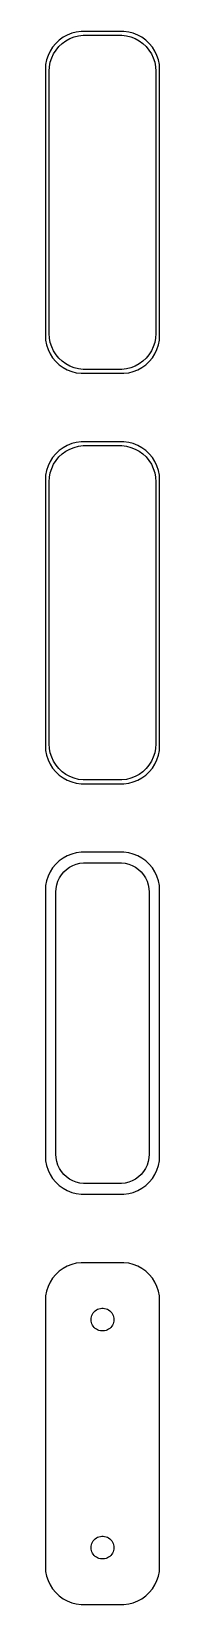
# Model space of a CAD drawing. Header units: metres. Extents: x -8 to 8, y 140 to 346.
import ezdxf

# ---------------------------------------------------------------- set-up
doc = ezdxf.new("R2010")
doc.units = ezdxf.units.M

msp = doc.modelspace()

# ---------------------------------------------------------------- linework, layer by layer
for p, q in [((-5.17912, 345.722), (-5.68712, 345.353)), ((-4.62889, 346.024), (-5.17912, 345.722)), ((-4.04507, 346.255), (-4.62889, 346.024)), ((-4.27245, 345.548), (-3.71782, 345.768)), ((-3.4369, 346.411), (-4.04507, 346.255)), ((-3.71782, 345.768), (-3.14006, 345.916)), ((-2.81395, 346.49), (-3.4369, 346.411)), ((-3.14006, 345.916), (-2.54825, 345.991)), ((2.81395, 346.49), (-2.81395, 346.49)), ((-2.54825, 345.991), (2.54825, 345.991)), ((2.54825, 345.991), (3.14006, 345.916)), ((3.4369, 346.411), (2.81395, 346.49)), ((3.14006, 345.916), (3.71782, 345.768)), ((4.04507, 346.255), (3.4369, 346.411)), ((3.71782, 345.768), (4.27245, 345.548)), ((4.62889, 346.024), (4.04507, 346.255)), ((5.17912, 345.722), (4.62889, 346.024)), ((5.68712, 345.353), (5.17912, 345.722)), ((-6.88153, 343.909), (-7.14888, 343.341)), ((-6.54507, 344.439), (-6.88153, 343.909)), ((-6.14484, 344.923), (-6.54507, 344.439)), ((-6.41245, 343.538), (-6.09282, 344.042)), ((-5.68712, 345.353), (-6.14484, 344.923)), ((-6.09282, 344.042), (-5.7126, 344.502)), ((-5.7126, 344.502), (-5.27776, 344.91)), ((-5.27776, 344.91), (-4.79517, 345.261)), ((-4.79517, 345.261), (-4.27245, 345.548)), ((4.27245, 345.548), (4.79517, 345.261)), ((4.79517, 345.261), (5.27776, 344.91)), ((5.27776, 344.91), (5.7126, 344.502)), ((6.14484, 344.923), (5.68712, 345.353)), ((5.7126, 344.502), (6.09282, 344.042)), ((6.09282, 344.042), (6.41245, 343.538)), ((6.54507, 344.439), (6.14484, 344.923)), ((6.88153, 343.909), (6.54507, 344.439)), ((7.14888, 343.341), (6.88153, 343.909)), ((-7.46057, 342.127), (-7.5, 341.5)), ((-7.34291, 342.743), (-7.46057, 342.127)), ((-7.14888, 343.341), (-7.34291, 342.743)), ((-7, 341.25), (-6.96254, 341.845)), ((-6.96254, 341.845), (-6.85077, 342.431)), ((-6.85077, 342.431), (-6.66643, 342.999)), ((-6.66643, 342.999), (-6.41245, 343.538)), ((6.41245, 343.538), (6.66643, 342.999)), ((6.66643, 342.999), (6.85077, 342.431)), ((6.85077, 342.431), (6.96254, 341.845)), ((6.96254, 341.845), (7, 341.25)), ((7.34291, 342.743), (7.14888, 343.341)), ((7.46057, 342.127), (7.34291, 342.743)), ((7.5, 341.5), (7.46057, 342.127)), ((-7.5, 341.5), (-7.5, 306.5)), ((-7, 306.75), (-7, 341.25)), ((7, 341.25), (7, 306.75)), ((7.5, 306.5), (7.5, 341.5)), ((-7.5, 306.5), (-7.46057, 305.873)), ((-6.96254, 306.155), (-7, 306.75)), ((7, 306.75), (6.96254, 306.155)), ((7.46057, 305.873), (7.5, 306.5)), ((-7.46057, 305.873), (-7.34291, 305.257)), ((-7.34291, 305.257), (-7.14888, 304.659)), ((-7.14888, 304.659), (-6.88153, 304.091)), ((-6.85077, 305.569), (-6.96254, 306.155)), ((-6.66643, 305.001), (-6.85077, 305.569)), ((-6.41245, 304.462), (-6.66643, 305.001)), ((-6.09282, 303.958), (-6.41245, 304.462)), ((6.41245, 304.462), (6.09282, 303.958)), ((6.66643, 305.001), (6.41245, 304.462)), ((6.85077, 305.569), (6.66643, 305.001)), ((6.96254, 306.155), (6.85077, 305.569)), ((6.88153, 304.091), (7.14888, 304.659)), ((7.14888, 304.659), (7.34291, 305.257)), ((7.34291, 305.257), (7.46057, 305.873)), ((-6.88153, 304.091), (-6.54507, 303.561)), ((-6.54507, 303.561), (-6.14484, 303.077)), ((-6.14484, 303.077), (-5.68712, 302.647)), ((-5.7126, 303.498), (-6.09282, 303.958)), ((-5.27776, 303.09), (-5.7126, 303.498)), ((-5.68712, 302.647), (-5.17912, 302.278)), ((-4.79517, 302.739), (-5.27776, 303.09)), ((-5.17912, 302.278), (-4.62889, 301.976)), ((-4.27245, 302.452), (-4.79517, 302.739)), ((-3.71782, 302.232), (-4.27245, 302.452)), ((-3.14006, 302.084), (-3.71782, 302.232)), ((3.71782, 302.232), (3.14006, 302.084)), ((4.27245, 302.452), (3.71782, 302.232)), ((4.79517, 302.739), (4.27245, 302.452)), ((4.62889, 301.976), (5.17912, 302.278)), ((5.27776, 303.09), (4.79517, 302.739)), ((5.17912, 302.278), (5.68712, 302.647)), ((5.7126, 303.498), (5.27776, 303.09)), ((5.68712, 302.647), (6.14484, 303.077)), ((6.09282, 303.958), (5.7126, 303.498)), ((6.14484, 303.077), (6.54507, 303.561)), ((6.54507, 303.561), (6.88153, 304.091)), ((-4.62889, 301.976), (-4.04507, 301.745)), ((-4.04507, 301.745), (-3.4369, 301.589)), ((-3.4369, 301.589), (-2.81395, 301.51)), ((-2.54825, 302.009), (-3.14006, 302.084)), ((-2.81395, 301.51), (2.81395, 301.51)), ((2.54825, 302.009), (-2.54825, 302.009)), ((3.14006, 302.084), (2.54825, 302.009)), ((2.81395, 301.51), (3.4369, 301.589)), ((3.4369, 301.589), (4.04507, 301.745)), ((4.04507, 301.745), (4.62889, 301.976)), ((-4.62889, 292.024), (-5.17912, 291.722)), ((-4.04507, 292.255), (-4.62889, 292.024)), ((-3.4369, 292.411), (-4.04507, 292.255)), ((-3.71782, 291.768), (-3.14006, 291.916)), ((-2.81395, 292.49), (-3.4369, 292.411)), ((-3.14006, 291.916), (-2.54825, 291.991)), ((2.81395, 292.49), (-2.81395, 292.49)), ((-2.54825, 291.991), (2.54825, 291.991)), ((2.54825, 291.991), (3.14006, 291.916)), ((3.4369, 292.411), (2.81395, 292.49)), ((3.14006, 291.916), (3.71782, 291.768)), ((4.04507, 292.255), (3.4369, 292.411)), ((4.62889, 292.024), (4.04507, 292.255)), ((5.17912, 291.722), (4.62889, 292.024)), ((-6.88153, 289.909), (-7.14888, 289.341)), ((-6.54507, 290.439), (-6.88153, 289.909)), ((-6.14484, 290.923), (-6.54507, 290.439)), ((-6.41245, 289.538), (-6.09282, 290.042)), ((-5.68712, 291.353), (-6.14484, 290.923)), ((-6.09282, 290.042), (-5.7126, 290.502)), ((-5.7126, 290.502), (-5.27776, 290.91)), ((-5.17912, 291.722), (-5.68712, 291.353)), ((-5.27776, 290.91), (-4.79517, 291.261)), ((-4.79517, 291.261), (-4.27245, 291.548)), ((-4.27245, 291.548), (-3.71782, 291.768)), ((3.71782, 291.768), (4.27245, 291.548)), ((4.27245, 291.548), (4.79517, 291.261)), ((4.79517, 291.261), (5.27776, 290.91)), ((5.68712, 291.353), (5.17912, 291.722)), ((5.27776, 290.91), (5.7126, 290.502)), ((6.14484, 290.923), (5.68712, 291.353)), ((5.7126, 290.502), (6.09282, 290.042)), ((6.09282, 290.042), (6.41245, 289.538)), ((6.54507, 290.439), (6.14484, 290.923)), ((6.88153, 289.909), (6.54507, 290.439)), ((7.14888, 289.341), (6.88153, 289.909)), ((-7.46057, 288.127), (-7.5, 287.5)), ((-7.34291, 288.743), (-7.46057, 288.127)), ((-7.14888, 289.341), (-7.34291, 288.743)), ((-7, 287.25), (-6.96254, 287.845)), ((-6.96254, 287.845), (-6.85077, 288.431)), ((-6.85077, 288.431), (-6.66643, 288.999)), ((-6.66643, 288.999), (-6.41245, 289.538)), ((6.41245, 289.538), (6.66643, 288.999)), ((6.66643, 288.999), (6.85077, 288.431)), ((6.85077, 288.431), (6.96254, 287.845)), ((6.96254, 287.845), (7, 287.25)), ((7.34291, 288.743), (7.14888, 289.341)), ((7.46057, 288.127), (7.34291, 288.743)), ((7.5, 287.5), (7.46057, 288.127)), ((-7.5, 287.5), (-7.5, 252.5)), ((-7, 252.75), (-7, 287.25)), ((7, 287.25), (7, 252.75)), ((7.5, 252.5), (7.5, 287.5)), ((-6.96254, 252.155), (-7, 252.75)), ((7, 252.75), (6.96254, 252.155)), ((-7.5, 252.5), (-7.46057, 251.873)), ((-7.46057, 251.873), (-7.34291, 251.257)), ((-7.34291, 251.257), (-7.14888, 250.659)), ((-7.14888, 250.659), (-6.88153, 250.091)), ((-6.85077, 251.569), (-6.96254, 252.155)), ((-6.66643, 251.001), (-6.85077, 251.569)), ((-6.41245, 250.462), (-6.66643, 251.001)), ((-6.09282, 249.958), (-6.41245, 250.462)), ((6.41245, 250.462), (6.09282, 249.958)), ((6.66643, 251.001), (6.41245, 250.462)), ((6.85077, 251.569), (6.66643, 251.001)), ((6.96254, 252.155), (6.85077, 251.569)), ((6.88153, 250.091), (7.14888, 250.659)), ((7.14888, 250.659), (7.34291, 251.257)), ((7.34291, 251.257), (7.46057, 251.873)), ((7.46057, 251.873), (7.5, 252.5)), ((-6.88153, 250.091), (-6.54507, 249.561)), ((-6.54507, 249.561), (-6.14484, 249.077)), ((-6.14484, 249.077), (-5.68712, 248.647)), ((-5.7126, 249.498), (-6.09282, 249.958)), ((-5.27776, 249.09), (-5.7126, 249.498)), ((-5.68712, 248.647), (-5.17912, 248.278)), ((-4.79517, 248.739), (-5.27776, 249.09)), ((-4.27245, 248.452), (-4.79517, 248.739)), ((-3.71782, 248.232), (-4.27245, 248.452)), ((4.27245, 248.452), (3.71782, 248.232)), ((4.79517, 248.739), (4.27245, 248.452)), ((5.27776, 249.09), (4.79517, 248.739)), ((5.17912, 248.278), (5.68712, 248.647)), ((5.7126, 249.498), (5.27776, 249.09)), ((5.68712, 248.647), (6.14484, 249.077)), ((6.09282, 249.958), (5.7126, 249.498)), ((6.14484, 249.077), (6.54507, 249.561)), ((6.54507, 249.561), (6.88153, 250.091)), ((-5.17912, 248.278), (-4.62889, 247.976)), ((-4.62889, 247.976), (-4.04507, 247.745)), ((-4.04507, 247.745), (-3.4369, 247.589)), ((-3.14006, 248.084), (-3.71782, 248.232)), ((-3.4369, 247.589), (-2.81395, 247.51)), ((-2.54825, 248.009), (-3.14006, 248.084)), ((-2.81395, 247.51), (2.81395, 247.51)), ((2.54825, 248.009), (-2.54825, 248.009)), ((3.14006, 248.084), (2.54825, 248.009)), ((2.81395, 247.51), (3.4369, 247.589)), ((3.71782, 248.232), (3.14006, 248.084)), ((3.4369, 247.589), (4.04507, 247.745)), ((4.04507, 247.745), (4.62889, 247.976)), ((4.62889, 247.976), (5.17912, 248.278)), ((-4.04507, 238.255), (-4.62889, 238.024)), ((-3.4369, 238.411), (-4.04507, 238.255)), ((-2.81395, 238.49), (-3.4369, 238.411)), ((2.81395, 238.49), (-2.81395, 238.49)), ((3.4369, 238.411), (2.81395, 238.49)), ((4.04507, 238.255), (3.4369, 238.411)), ((4.62889, 238.024), (4.04507, 238.255)), ((-6.54507, 236.439), (-6.88153, 235.909)), ((-6.14484, 236.923), (-6.54507, 236.439)), ((-5.68712, 237.353), (-6.14484, 236.923)), ((-5.17912, 237.722), (-5.68712, 237.353)), ((-4.62889, 238.024), (-5.17912, 237.722)), ((-5.07071, 235.899), (-4.71649, 236.231)), ((-4.71649, 236.231), (-4.32336, 236.517)), ((-4.32336, 236.517), (-3.89754, 236.751)), ((-3.89754, 236.751), (-3.44572, 236.93)), ((-3.44572, 236.93), (-2.97505, 237.051)), ((-2.97505, 237.051), (-2.49297, 237.112)), ((-2.49297, 237.112), (2.49297, 237.112)), ((2.49297, 237.112), (2.97505, 237.051)), ((2.97505, 237.051), (3.44572, 236.93)), ((3.44572, 236.93), (3.89754, 236.751)), ((3.89754, 236.751), (4.32336, 236.517)), ((4.32336, 236.517), (4.71649, 236.231)), ((5.17912, 237.722), (4.62889, 238.024)), ((4.71649, 236.231), (5.07071, 235.899)), ((5.68712, 237.353), (5.17912, 237.722)), ((6.14484, 236.923), (5.68712, 237.353)), ((6.54507, 236.439), (6.14484, 236.923)), ((6.88153, 235.909), (6.54507, 236.439)), ((-7.46057, 234.127), (-7.5, 233.5)), ((-7.34291, 234.743), (-7.46057, 234.127)), ((-7.14888, 235.341), (-7.34291, 234.743)), ((-6.88153, 235.909), (-7.14888, 235.341)), ((-6.08896, 233.735), (-5.99789, 234.212)), ((-5.99789, 234.212), (-5.84773, 234.674)), ((-5.84773, 234.674), (-5.64084, 235.114)), ((-5.64084, 235.114), (-5.38046, 235.524)), ((-5.38046, 235.524), (-5.07071, 235.899)), ((5.07071, 235.899), (5.38046, 235.524)), ((5.38046, 235.524), (5.64084, 235.114)), ((5.64084, 235.114), (5.84773, 234.674)), ((5.84773, 234.674), (5.99789, 234.212)), ((5.99789, 234.212), (6.08896, 233.735)), ((7.14888, 235.341), (6.88153, 235.909)), ((7.34291, 234.743), (7.14888, 235.341)), ((7.46057, 234.127), (7.34291, 234.743)), ((7.5, 233.5), (7.46057, 234.127)), ((-7.5, 233.5), (-7.5, 198.5)), ((-6.11946, 233.25), (-6.08896, 233.735)), ((-6.11946, 198.75), (-6.11946, 233.25)), ((6.08896, 233.735), (6.11946, 233.25)), ((6.11946, 233.25), (6.11946, 198.75)), ((7.5, 198.5), (7.5, 233.5)), ((-6.08896, 198.265), (-6.11946, 198.75)), ((6.11946, 198.75), (6.08896, 198.265)), ((-7.5, 198.5), (-7.46057, 197.873)), ((-7.46057, 197.873), (-7.34291, 197.257)), ((-7.34291, 197.257), (-7.14888, 196.659)), ((-7.14888, 196.659), (-6.88153, 196.091)), ((-5.99789, 197.788), (-6.08896, 198.265)), ((-5.84773, 197.326), (-5.99789, 197.788)), ((-5.64084, 196.886), (-5.84773, 197.326)), ((-5.38046, 196.476), (-5.64084, 196.886)), ((5.64084, 196.886), (5.38046, 196.476)), ((5.84773, 197.326), (5.64084, 196.886)), ((5.99789, 197.788), (5.84773, 197.326)), ((6.08896, 198.265), (5.99789, 197.788)), ((6.88153, 196.091), (7.14888, 196.659)), ((7.14888, 196.659), (7.34291, 197.257)), ((7.34291, 197.257), (7.46057, 197.873)), ((7.46057, 197.873), (7.5, 198.5)), ((-6.88153, 196.091), (-6.54507, 195.561)), ((-6.54507, 195.561), (-6.14484, 195.077)), ((-6.14484, 195.077), (-5.68712, 194.647)), ((-5.68712, 194.647), (-5.17912, 194.278)), ((-5.07071, 196.101), (-5.38046, 196.476)), ((-4.71649, 195.769), (-5.07071, 196.101)), ((-4.32336, 195.483), (-4.71649, 195.769)), ((-3.89754, 195.249), (-4.32336, 195.483)), ((-3.44572, 195.07), (-3.89754, 195.249)), ((-2.97505, 194.949), (-3.44572, 195.07)), ((-2.49297, 194.888), (-2.97505, 194.949)), ((2.49297, 194.888), (-2.49297, 194.888)), ((2.97505, 194.949), (2.49297, 194.888)), ((3.44572, 195.07), (2.97505, 194.949)), ((3.89754, 195.249), (3.44572, 195.07)), ((4.32336, 195.483), (3.89754, 195.249)), ((4.71649, 195.769), (4.32336, 195.483)), ((5.07071, 196.101), (4.71649, 195.769)), ((5.38046, 196.476), (5.07071, 196.101)), ((5.17912, 194.278), (5.68712, 194.647)), ((5.68712, 194.647), (6.14484, 195.077)), ((6.14484, 195.077), (6.54507, 195.561)), ((6.54507, 195.561), (6.88153, 196.091)), ((-5.17912, 194.278), (-4.62889, 193.976)), ((-4.62889, 193.976), (-4.04507, 193.745)), ((-4.04507, 193.745), (-3.4369, 193.589)), ((-3.4369, 193.589), (-2.81395, 193.51)), ((-2.81395, 193.51), (2.81395, 193.51)), ((2.81395, 193.51), (3.4369, 193.589)), ((3.4369, 193.589), (4.04507, 193.745)), ((4.04507, 193.745), (4.62889, 193.976)), ((4.62889, 193.976), (5.17912, 194.278)), ((-4.04507, 184.255), (-4.62889, 184.024)), ((-3.4369, 184.411), (-4.04507, 184.255)), ((-2.81395, 184.49), (-3.4369, 184.411)), ((2.81395, 184.49), (-2.81395, 184.49)), ((3.4369, 184.411), (2.81395, 184.49)), ((4.04507, 184.255), (3.4369, 184.411)), ((4.62889, 184.024), (4.04507, 184.255)), ((-6.54507, 182.439), (-6.88153, 181.909)), ((-6.14484, 182.923), (-6.54507, 182.439)), ((-5.68712, 183.353), (-6.14484, 182.923)), ((-5.17912, 183.722), (-5.68712, 183.353)), ((-4.62889, 184.024), (-5.17912, 183.722)), ((5.17912, 183.722), (4.62889, 184.024)), ((5.68712, 183.353), (5.17912, 183.722)), ((6.14484, 182.923), (5.68712, 183.353)), ((6.54507, 182.439), (6.14484, 182.923)), ((6.88153, 181.909), (6.54507, 182.439)), ((-7.46057, 180.127), (-7.5, 179.5)), ((-7.34291, 180.743), (-7.46057, 180.127)), ((-7.14888, 181.341), (-7.34291, 180.743)), ((-6.88153, 181.909), (-7.14888, 181.341)), ((7.14888, 181.341), (6.88153, 181.909)), ((7.34291, 180.743), (7.14888, 181.341)), ((7.46057, 180.127), (7.34291, 180.743)), ((7.5, 179.5), (7.46057, 180.127)), ((-7.5, 179.5), (-7.5, 144.5)), ((-1.21352, 177.882), (-1.09344, 178.027)), ((-1.09344, 178.027), (-0.956131, 178.156)), ((-0.956131, 178.156), (-0.803726, 178.266)), ((-0.803726, 178.266), (-0.638657, 178.357)), ((-0.638657, 178.357), (-0.463516, 178.427)), ((-0.463516, 178.427), (-0.281067, 178.473)), ((-0.281067, 178.473), (-0.094177, 178.497)), ((-0.094177, 178.497), (0.094177, 178.497)), ((0.094177, 178.497), (0.281067, 178.473)), ((0.281067, 178.473), (0.463516, 178.427)), ((0.463516, 178.427), (0.638657, 178.357)), ((0.638657, 178.357), (0.803726, 178.266)), ((0.803726, 178.266), (0.956131, 178.156)), ((0.956131, 178.156), (1.09344, 178.027)), ((1.09344, 178.027), (1.21352, 177.882)), ((7.5, 144.5), (7.5, 179.5)), ((-1.5, 177), (-1.48816, 177.188)), ((-1.48816, 176.812), (-1.5, 177)), ((-1.48816, 177.188), (-1.45287, 177.373)), ((-1.45287, 176.627), (-1.48816, 176.812)), ((-1.45287, 177.373), (-1.39465, 177.552)), ((-1.39465, 176.448), (-1.45287, 176.627)), ((-1.39465, 177.552), (-1.31445, 177.723)), ((-1.31445, 176.277), (-1.39465, 176.448)), ((-1.31445, 177.723), (-1.21352, 177.882)), ((-1.21352, 176.118), (-1.31445, 176.277)), ((-1.09344, 175.973), (-1.21352, 176.118)), ((-0.956131, 175.844), (-1.09344, 175.973)), ((1.09344, 175.973), (0.956131, 175.844)), ((1.21352, 176.118), (1.09344, 175.973)), ((1.21352, 177.882), (1.31445, 177.723)), ((1.31445, 176.277), (1.21352, 176.118)), ((1.31445, 177.723), (1.39465, 177.552)), ((1.39465, 176.448), (1.31445, 176.277)), ((1.39465, 177.552), (1.45287, 177.373)), ((1.45287, 176.627), (1.39465, 176.448)), ((1.45287, 177.373), (1.48816, 177.188)), ((1.48816, 176.812), (1.45287, 176.627)), ((1.48816, 177.188), (1.5, 177)), ((1.5, 177), (1.48816, 176.812)), ((-0.803726, 175.734), (-0.956131, 175.844)), ((-0.638657, 175.643), (-0.803726, 175.734)), ((-0.463516, 175.573), (-0.638657, 175.643)), ((-0.281067, 175.527), (-0.463516, 175.573)), ((-0.094177, 175.503), (-0.281067, 175.527)), ((0.094177, 175.503), (-0.094177, 175.503)), ((0.281067, 175.527), (0.094177, 175.503)), ((0.463516, 175.573), (0.281067, 175.527)), ((0.638657, 175.643), (0.463516, 175.573)), ((0.803726, 175.734), (0.638657, 175.643)), ((0.956131, 175.844), (0.803726, 175.734)), ((-1.5, 147), (-1.48816, 147.188)), ((-1.48816, 146.812), (-1.5, 147)), ((-1.48816, 147.188), (-1.45287, 147.373)), ((-1.45287, 147.373), (-1.39465, 147.552)), ((-1.39465, 147.552), (-1.31445, 147.723)), ((-1.31445, 147.723), (-1.21352, 147.882)), ((-1.21352, 147.882), (-1.09344, 148.027)), ((-1.09344, 148.027), (-0.956131, 148.156)), ((-0.956131, 148.156), (-0.803726, 148.266)), ((-0.803726, 148.266), (-0.638657, 148.357)), ((-0.638657, 148.357), (-0.463516, 148.427)), ((-0.463516, 148.427), (-0.281067, 148.473)), ((-0.281067, 148.473), (-0.094177, 148.497)), ((-0.094177, 148.497), (0.094177, 148.497)), ((0.094177, 148.497), (0.281067, 148.473)), ((0.281067, 148.473), (0.463516, 148.427)), ((0.463516, 148.427), (0.638657, 148.357)), ((0.638657, 148.357), (0.803726, 148.266)), ((0.803726, 148.266), (0.956131, 148.156)), ((0.956131, 148.156), (1.09344, 148.027)), ((1.09344, 148.027), (1.21352, 147.882)), ((1.21352, 147.882), (1.31445, 147.723)), ((1.31445, 147.723), (1.39465, 147.552)), ((1.39465, 147.552), (1.45287, 147.373)), ((1.45287, 147.373), (1.48816, 147.188)), ((1.48816, 147.188), (1.5, 147)), ((1.5, 147), (1.48816, 146.812)), ((-1.45287, 146.627), (-1.48816, 146.812)), ((-1.39465, 146.448), (-1.45287, 146.627)), ((-1.31445, 146.277), (-1.39465, 146.448)), ((-1.21352, 146.118), (-1.31445, 146.277)), ((-1.09344, 145.973), (-1.21352, 146.118)), ((-0.956131, 145.844), (-1.09344, 145.973)), ((-0.803726, 145.734), (-0.956131, 145.844)), ((-0.638657, 145.643), (-0.803726, 145.734)), ((-0.463516, 145.573), (-0.638657, 145.643)), ((-0.281067, 145.527), (-0.463516, 145.573)), ((-0.094177, 145.503), (-0.281067, 145.527)), ((0.094177, 145.503), (-0.094177, 145.503)), ((0.281067, 145.527), (0.094177, 145.503)), ((0.463516, 145.573), (0.281067, 145.527)), ((0.638657, 145.643), (0.463516, 145.573)), ((0.803726, 145.734), (0.638657, 145.643)), ((0.956131, 145.844), (0.803726, 145.734)), ((1.09344, 145.973), (0.956131, 145.844)), ((1.21352, 146.118), (1.09344, 145.973)), ((1.31445, 146.277), (1.21352, 146.118)), ((1.39465, 146.448), (1.31445, 146.277)), ((1.45287, 146.627), (1.39465, 146.448)), ((1.48816, 146.812), (1.45287, 146.627)), ((-7.5, 144.5), (-7.46057, 143.873)), ((-7.46057, 143.873), (-7.34291, 143.257)), ((-7.34291, 143.257), (-7.14888, 142.659)), ((7.14888, 142.659), (7.34291, 143.257)), ((7.34291, 143.257), (7.46057, 143.873)), ((7.46057, 143.873), (7.5, 144.5)), ((-7.14888, 142.659), (-6.88153, 142.091)), ((-6.88153, 142.091), (-6.54507, 141.561)), ((-6.54507, 141.561), (-6.14484, 141.077)), ((-6.14484, 141.077), (-5.68712, 140.647)), ((5.68712, 140.647), (6.14484, 141.077)), ((6.14484, 141.077), (6.54507, 141.561)), ((6.54507, 141.561), (6.88153, 142.091)), ((6.88153, 142.091), (7.14888, 142.659)), ((-5.68712, 140.647), (-5.17912, 140.278)), ((-5.17912, 140.278), (-4.62889, 139.976)), ((-4.62889, 139.976), (-4.04507, 139.745)), ((-4.04507, 139.745), (-3.4369, 139.589)), ((-3.4369, 139.589), (-2.81395, 139.51)), ((-2.81395, 139.51), (2.81395, 139.51)), ((2.81395, 139.51), (3.4369, 139.589)), ((3.4369, 139.589), (4.04507, 139.745)), ((4.04507, 139.745), (4.62889, 139.976)), ((4.62889, 139.976), (5.17912, 140.278)), ((5.17912, 140.278), (5.68712, 140.647))]:
    msp.add_line(p, q)

doc.saveas('drawing.dxf')
